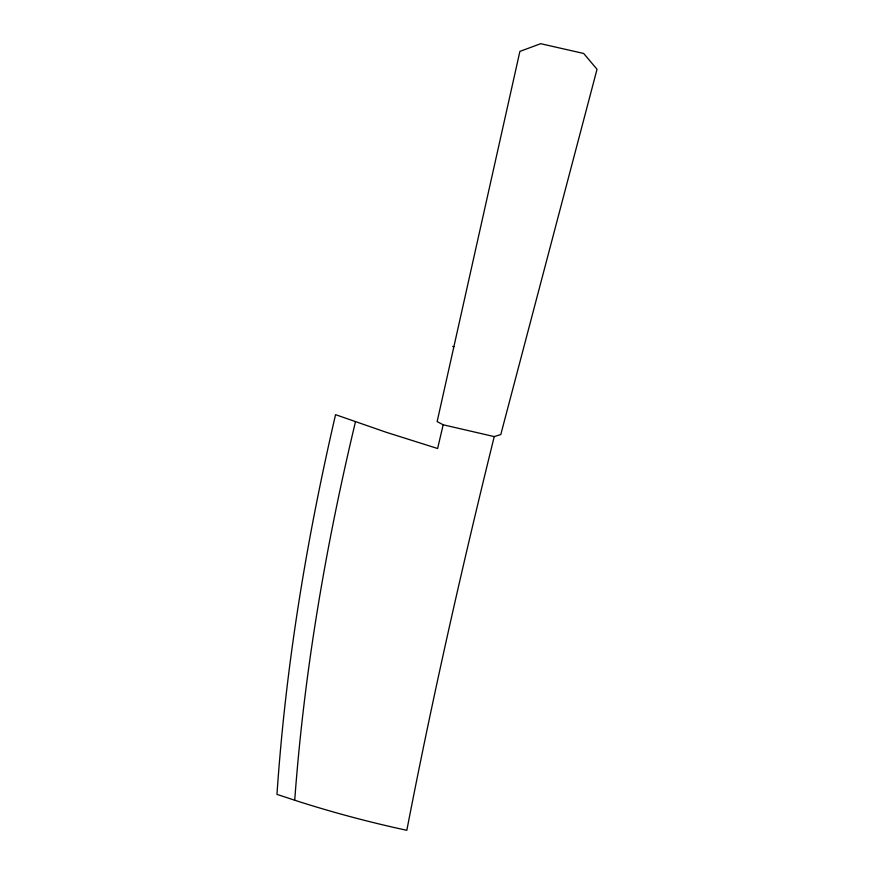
<?xml version="1.0" encoding="UTF-8"?>
<svg xmlns="http://www.w3.org/2000/svg" width="874" height="874" viewBox="0 0 874 874"><rect width="100%" height="100%" fill="white"/><g stroke="black" fill="none" stroke-linecap="round" stroke-linejoin="round"><path stroke-width="1.31" d="M294.658 800.223L294.964 797.077C304.414 670.544 325.958 545.114 355.467 421.771M443.173 424.786L437.623 448.515L386.417 432.346L335.561 414.669C306.588 539.52 285.623 666.425 276.971 794.379L298.318 801.403A1834.712 1463.251 -73.1 0 0 406.825 830.3C432.346 698.293 461.996 567.117 494.247 436.596L500.791 434.542L597.029 69.275L583.679 53.467L540.711 43.7L519.888 51.402L437.142 421.585L443.173 424.786L494.247 436.596M452.732 346.443L453.879 346.705"/></g></svg>
